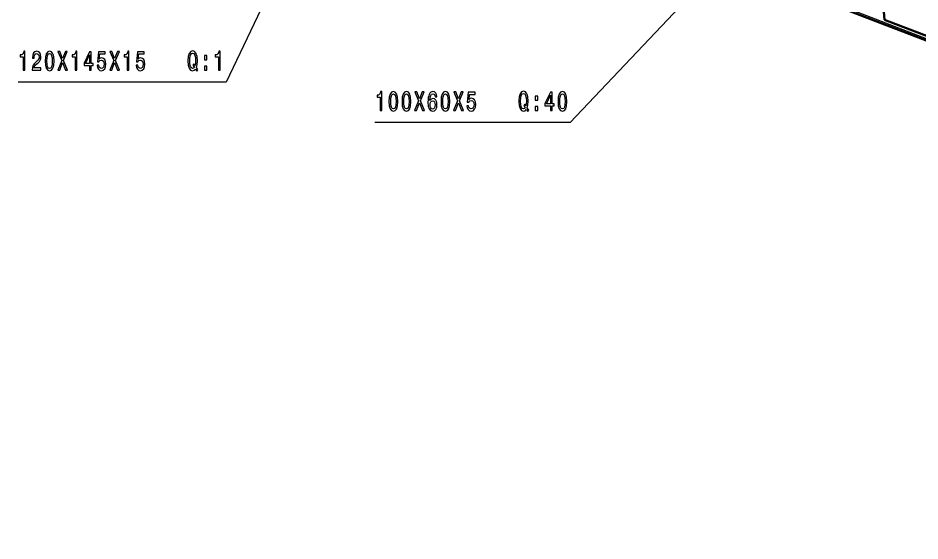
# Model space of a CAD drawing. Extents: x 0 to 1189, y 0 to 841.
# Drawn here: x 288.6 to 456, y 276.9 to 374 of the extents above; entities that cross this region are included whole.
import ezdxf

# ---------------------------------------------------------------- set-up
doc = ezdxf.new("R2010")
doc.units = 0

msp = doc.modelspace()

# ---------------------------------------------------------------- linework, layer by layer
at = {"color": 7, "lineweight": 25}
msp.add_line((308.21, 427.76), (697.7, 277.28), dxfattribs=at)
at = {"color": 7, "lineweight": 50}
for p, q in [((308.79, 427.14), (697.76, 276.86)), ((449.16, 377.64), (449.45, 373.69)), ((449.45, 373.69), (458.06, 370.36))]:
    msp.add_line(p, q, dxfattribs=at)
at = {"color": 7, "lineweight": 25}
for points in [[(384.75, 482.84), (327.23, 362.11), (288.57, 362.11)], [(449.82, 416.66), (391.06, 354.61), (354.82, 354.61)]]:
    msp.add_lwpolyline(points, dxfattribs=at)
for points in [[(289.54, 364.3), (289.85, 364.3), (289.85, 367.83), (289.62, 367.83), (289.56, 367.52), (289.44, 367.32), (289.25, 367.19), (288.99, 367.15), (288.99, 366.8), (289.54, 366.8)], [(291.18, 364.3), (292.82, 364.3), (292.82, 364.74), (291.52, 364.74), (291.6, 364.98), (291.72, 365.17), (292.1, 365.53), (292.3, 365.68), (292.53, 365.9), (292.69, 366.15), (292.78, 366.45), (292.82, 366.79), (292.76, 367.21), (292.6, 367.54), (292.35, 367.75), (292.03, 367.83), (291.7, 367.74), (291.45, 367.51), (291.29, 367.13), (291.24, 366.63), (291.24, 366.56), (291.55, 366.56), (291.55, 366.6), (291.58, 366.94), (291.67, 367.19), (291.82, 367.36), (292.01, 367.41), (292.21, 367.36), (292.36, 367.23), (292.46, 367.04), (292.49, 366.79), (292.47, 366.56), (292.4, 366.36), (292.29, 366.19), (292.14, 366.04), (291.94, 365.88), (291.6, 365.57), (291.37, 365.23), (291.23, 364.83), (291.18, 364.32)], [(293.61, 366.01), (293.66, 365.22), (293.82, 364.66), (294.08, 364.31), (294.43, 364.2), (294.79, 364.31), (295.04, 364.66), (295.2, 365.22), (295.26, 366.01), (295.2, 366.8), (295.14, 367.11), (295.04, 367.37), (294.79, 367.71), (294.43, 367.83), (294.08, 367.71), (293.82, 367.37), (293.66, 366.8)], [(293.93, 366.01), (293.96, 366.62), (294.05, 367.06), (294.2, 367.32), (294.43, 367.41), (294.66, 367.32), (294.81, 367.06), (294.9, 366.62), (294.93, 366.01), (294.9, 365.4), (294.81, 364.96), (294.66, 364.7), (294.43, 364.62), (294.2, 364.7), (294.05, 364.96), (293.96, 365.4)], [(295.94, 364.3), (296.3, 364.3), (296.84, 365.72), (297.4, 364.3), (297.76, 364.3), (297.02, 366.11), (297.72, 367.81), (297.38, 367.81), (296.85, 366.51), (296.34, 367.81), (295.98, 367.81), (296.68, 366.1)], [(299.2, 364.3), (299.51, 364.3), (299.51, 367.83), (299.28, 367.83), (299.22, 367.52), (299.09, 367.32), (298.9, 367.19), (298.64, 367.15), (298.64, 366.8), (299.2, 366.8)], [(301.86, 364.3), (302.17, 364.3), (302.17, 365.17), (302.51, 365.17), (302.51, 365.58), (302.17, 365.58), (302.17, 367.73), (301.86, 367.73), (300.82, 365.62), (300.82, 365.17), (301.86, 365.17)], [(301.11, 365.58), (301.86, 367.14), (301.86, 365.58)], [(303.24, 365.22), (303.32, 364.8), (303.48, 364.48), (303.73, 364.28), (304.05, 364.2), (304.39, 364.29), (304.66, 364.54), (304.83, 364.93), (304.9, 365.44), (304.84, 365.91), (304.68, 366.28), (304.42, 366.51), (304.09, 366.6), (303.83, 366.54), (303.63, 366.37), (303.73, 367.32), (304.77, 367.32), (304.77, 367.73), (303.5, 367.73), (303.31, 365.87), (303.58, 365.87), (303.78, 366.11), (304.04, 366.2), (304.25, 366.14), (304.42, 365.98), (304.53, 365.73), (304.57, 365.41), (304.53, 365.1), (304.42, 364.85), (304.25, 364.69), (304.04, 364.64), (303.85, 364.67), (303.71, 364.79), (303.61, 364.97), (303.56, 365.22)], [(305.6, 364.3), (305.96, 364.3), (306.5, 365.72), (307.06, 364.3), (307.42, 364.3), (306.68, 366.11), (307.38, 367.81), (307.04, 367.81), (306.51, 366.51), (306, 367.81), (305.64, 367.81), (306.34, 366.1)], [(308.86, 364.3), (309.17, 364.3), (309.17, 367.83), (308.94, 367.83), (308.87, 367.52), (308.75, 367.32), (308.56, 367.19), (308.3, 367.15), (308.3, 366.8), (308.86, 366.8)], [(310.48, 365.22), (310.56, 364.8), (310.73, 364.48), (310.97, 364.28), (311.29, 364.2), (311.64, 364.29), (311.91, 364.54), (312.08, 364.93), (312.14, 365.44), (312.08, 365.91), (311.92, 366.28), (311.66, 366.51), (311.33, 366.6), (311.07, 366.54), (310.87, 366.37), (310.97, 367.32), (312.01, 367.32), (312.01, 367.73), (310.74, 367.73), (310.55, 365.87), (310.83, 365.87), (311.02, 366.11), (311.28, 366.2), (311.5, 366.14), (311.67, 365.98), (311.77, 365.73), (311.81, 365.41), (311.77, 365.1), (311.66, 364.85), (311.49, 364.69), (311.28, 364.64), (311.1, 364.67), (310.96, 364.79), (310.85, 364.97), (310.8, 365.22)], [(321.52, 364.52), (321.78, 364.12), (321.97, 364.39), (321.68, 364.81), (321.83, 365.39), (321.87, 366.05), (321.81, 366.84), (321.73, 367.15), (321.63, 367.42), (321.35, 367.77), (321.18, 367.87), (320.99, 367.9), (320.63, 367.77), (320.35, 367.42), (320.17, 366.84), (320.11, 366.05), (320.17, 365.27), (320.35, 364.69), (320.62, 364.33), (320.99, 364.21), (321.29, 364.29)], [(321.31, 364.84), (321.16, 364.68), (320.99, 364.63), (320.77, 364.72), (320.59, 365), (320.48, 365.44), (320.44, 366.05), (320.48, 366.66), (320.59, 367.11), (320.77, 367.39), (320.99, 367.48), (321.21, 367.39), (321.39, 367.11), (321.5, 366.66), (321.54, 366.05), (321.51, 365.53), (321.45, 365.17), (321.22, 365.51), (321.04, 365.26)], [(323.17, 366.26), (323.64, 366.26), (323.64, 367.01), (323.17, 367.01)], [(325.76, 364.3), (326.07, 364.3), (326.07, 367.83), (325.84, 367.83), (325.78, 367.52), (325.65, 367.32), (325.46, 367.19), (325.2, 367.15), (325.2, 366.8), (325.76, 366.8)], [(323.17, 364.3), (323.64, 364.3), (323.64, 365.06), (323.17, 365.06)], [(355.79, 356.8), (356.1, 356.8), (356.1, 360.33), (355.87, 360.33), (355.81, 360.02), (355.69, 359.82), (355.5, 359.69), (355.24, 359.65), (355.24, 359.3), (355.79, 359.3)], [(357.44, 358.51), (357.49, 357.72), (357.65, 357.16), (357.91, 356.81), (358.27, 356.7), (358.62, 356.81), (358.88, 357.16), (359.04, 357.72), (359.09, 358.51), (359.04, 359.3), (358.97, 359.61), (358.88, 359.87), (358.62, 360.21), (358.27, 360.33), (357.91, 360.21), (357.65, 359.87), (357.49, 359.3)], [(359.86, 358.51), (359.91, 357.72), (360.07, 357.16), (360.33, 356.81), (360.68, 356.7), (361.04, 356.81), (361.29, 357.16), (361.45, 357.72), (361.51, 358.51), (361.45, 359.3), (361.39, 359.61), (361.29, 359.87), (361.04, 360.21), (360.68, 360.33), (360.33, 360.21), (360.07, 359.87), (359.91, 359.3)], [(362.19, 356.8), (362.55, 356.8), (363.09, 358.22), (363.65, 356.8), (364.01, 356.8), (363.27, 358.61), (363.97, 360.31), (363.63, 360.31), (363.1, 359.01), (362.59, 360.31), (362.23, 360.31), (362.93, 358.6)], [(366.33, 359.36), (366.27, 359.77), (366.12, 360.07), (365.88, 360.26), (365.58, 360.33), (365.38, 360.29), (365.21, 360.2), (365.05, 360.04), (364.92, 359.82), (364.82, 359.54), (364.74, 359.21), (364.69, 358.81), (364.68, 358.36), (364.74, 357.64), (364.9, 357.12), (365.18, 356.81), (365.55, 356.7), (365.88, 356.79), (366.13, 357.03), (366.3, 357.4), (366.35, 357.88), (366.3, 358.36), (366.14, 358.73), (365.9, 358.96), (365.59, 359.04), (365.27, 358.94), (365.02, 358.65), (365.08, 359.21), (365.19, 359.6), (365.35, 359.84), (365.59, 359.92), (365.76, 359.88), (365.89, 359.78), (365.97, 359.6), (366.02, 359.36)], [(367.1, 358.51), (367.15, 357.72), (367.31, 357.16), (367.57, 356.81), (367.93, 356.7), (368.28, 356.81), (368.54, 357.16), (368.69, 357.72), (368.75, 358.51), (368.69, 359.3), (368.63, 359.61), (368.54, 359.87), (368.28, 360.21), (367.93, 360.33), (367.57, 360.21), (367.31, 359.87), (367.15, 359.3)], [(369.43, 356.8), (369.79, 356.8), (370.34, 358.22), (370.89, 356.8), (371.26, 356.8), (370.51, 358.61), (371.22, 360.31), (370.87, 360.31), (370.35, 359.01), (369.83, 360.31), (369.47, 360.31), (370.18, 358.6)], [(371.9, 357.72), (371.98, 357.3), (372.15, 356.98), (372.39, 356.78), (372.71, 356.7), (373.06, 356.79), (373.33, 357.04), (373.5, 357.43), (373.56, 357.94), (373.51, 358.41), (373.34, 358.78), (373.08, 359.01), (372.75, 359.1), (372.49, 359.04), (372.3, 358.87), (372.39, 359.82), (373.43, 359.82), (373.43, 360.23), (372.16, 360.23), (371.97, 358.37), (372.25, 358.37), (372.45, 358.61), (372.7, 358.7), (372.92, 358.64), (373.09, 358.48), (373.19, 358.23), (373.23, 357.91), (373.19, 357.6), (373.08, 357.35), (372.92, 357.19), (372.7, 357.14), (372.52, 357.17), (372.38, 357.29), (372.27, 357.47), (372.22, 357.72)], [(382.94, 357.02), (383.2, 356.62), (383.39, 356.89), (383.11, 357.31), (383.25, 357.89), (383.29, 358.55), (383.23, 359.34), (383.15, 359.65), (383.05, 359.92), (382.77, 360.27), (382.6, 360.37), (382.41, 360.4), (382.05, 360.27), (381.77, 359.92), (381.59, 359.34), (381.53, 358.55), (381.59, 357.77), (381.77, 357.19), (382.05, 356.83), (382.41, 356.71), (382.71, 356.79)], [(387.43, 356.8), (387.74, 356.8), (387.74, 357.67), (388.08, 357.67), (388.08, 358.08), (387.74, 358.08), (387.74, 360.23), (387.43, 360.23), (386.38, 358.12), (386.38, 357.67), (387.43, 357.67)], [(388.83, 358.51), (388.88, 357.72), (389.04, 357.16), (389.3, 356.81), (389.66, 356.7), (390.01, 356.81), (390.27, 357.16), (390.42, 357.72), (390.48, 358.51), (390.42, 359.3), (390.36, 359.61), (390.27, 359.87), (390.01, 360.21), (389.66, 360.33), (389.3, 360.21), (389.04, 359.87), (388.88, 359.3)], [(357.77, 358.51), (357.8, 359.12), (357.88, 359.56), (358.04, 359.82), (358.27, 359.91), (358.49, 359.82), (358.65, 359.56), (358.73, 359.12), (358.76, 358.51), (358.73, 357.9), (358.65, 357.46), (358.49, 357.2), (358.27, 357.12), (358.04, 357.2), (357.88, 357.46), (357.8, 357.9)], [(360.18, 358.51), (360.21, 359.12), (360.3, 359.56), (360.45, 359.82), (360.68, 359.91), (360.91, 359.82), (361.06, 359.56), (361.15, 359.12), (361.18, 358.51), (361.15, 357.9), (361.06, 357.46), (360.91, 357.2), (360.68, 357.12), (360.45, 357.2), (360.3, 357.46), (360.21, 357.9)], [(366.02, 357.87), (365.98, 357.56), (365.89, 357.31), (365.73, 357.15), (365.54, 357.1), (365.34, 357.15), (365.19, 357.31), (365.09, 357.55), (365.06, 357.87), (365.09, 358.18), (365.19, 358.42), (365.34, 358.57), (365.56, 358.63), (365.74, 358.57), (365.89, 358.42), (365.98, 358.19)], [(367.43, 358.51), (367.46, 359.12), (367.54, 359.56), (367.7, 359.82), (367.93, 359.91), (368.15, 359.82), (368.31, 359.56), (368.39, 359.12), (368.42, 358.51), (368.39, 357.9), (368.31, 357.46), (368.15, 357.2), (367.93, 357.12), (367.7, 357.2), (367.54, 357.46), (367.46, 357.9)], [(382.73, 357.34), (382.58, 357.18), (382.41, 357.13), (382.19, 357.22), (382.01, 357.5), (381.9, 357.94), (381.86, 358.55), (381.9, 359.16), (382.01, 359.61), (382.19, 359.89), (382.41, 359.98), (382.64, 359.89), (382.81, 359.61), (382.92, 359.16), (382.96, 358.55), (382.93, 358.03), (382.87, 357.67), (382.65, 358.01), (382.46, 357.76)], [(384.59, 358.76), (385.06, 358.76), (385.06, 359.51), (384.59, 359.51)], [(386.67, 358.08), (387.43, 359.64), (387.43, 358.08)], [(389.16, 358.51), (389.19, 359.12), (389.27, 359.56), (389.43, 359.82), (389.66, 359.91), (389.88, 359.82), (390.04, 359.56), (390.12, 359.12), (390.15, 358.51), (390.12, 357.9), (390.04, 357.46), (389.88, 357.2), (389.66, 357.12), (389.43, 357.2), (389.27, 357.46), (389.19, 357.9)], [(384.59, 356.8), (385.06, 356.8), (385.06, 357.56), (384.59, 357.56)]]:
    msp.add_lwpolyline(points, close=True, dxfattribs=at)

doc.saveas('drawing.dxf')
